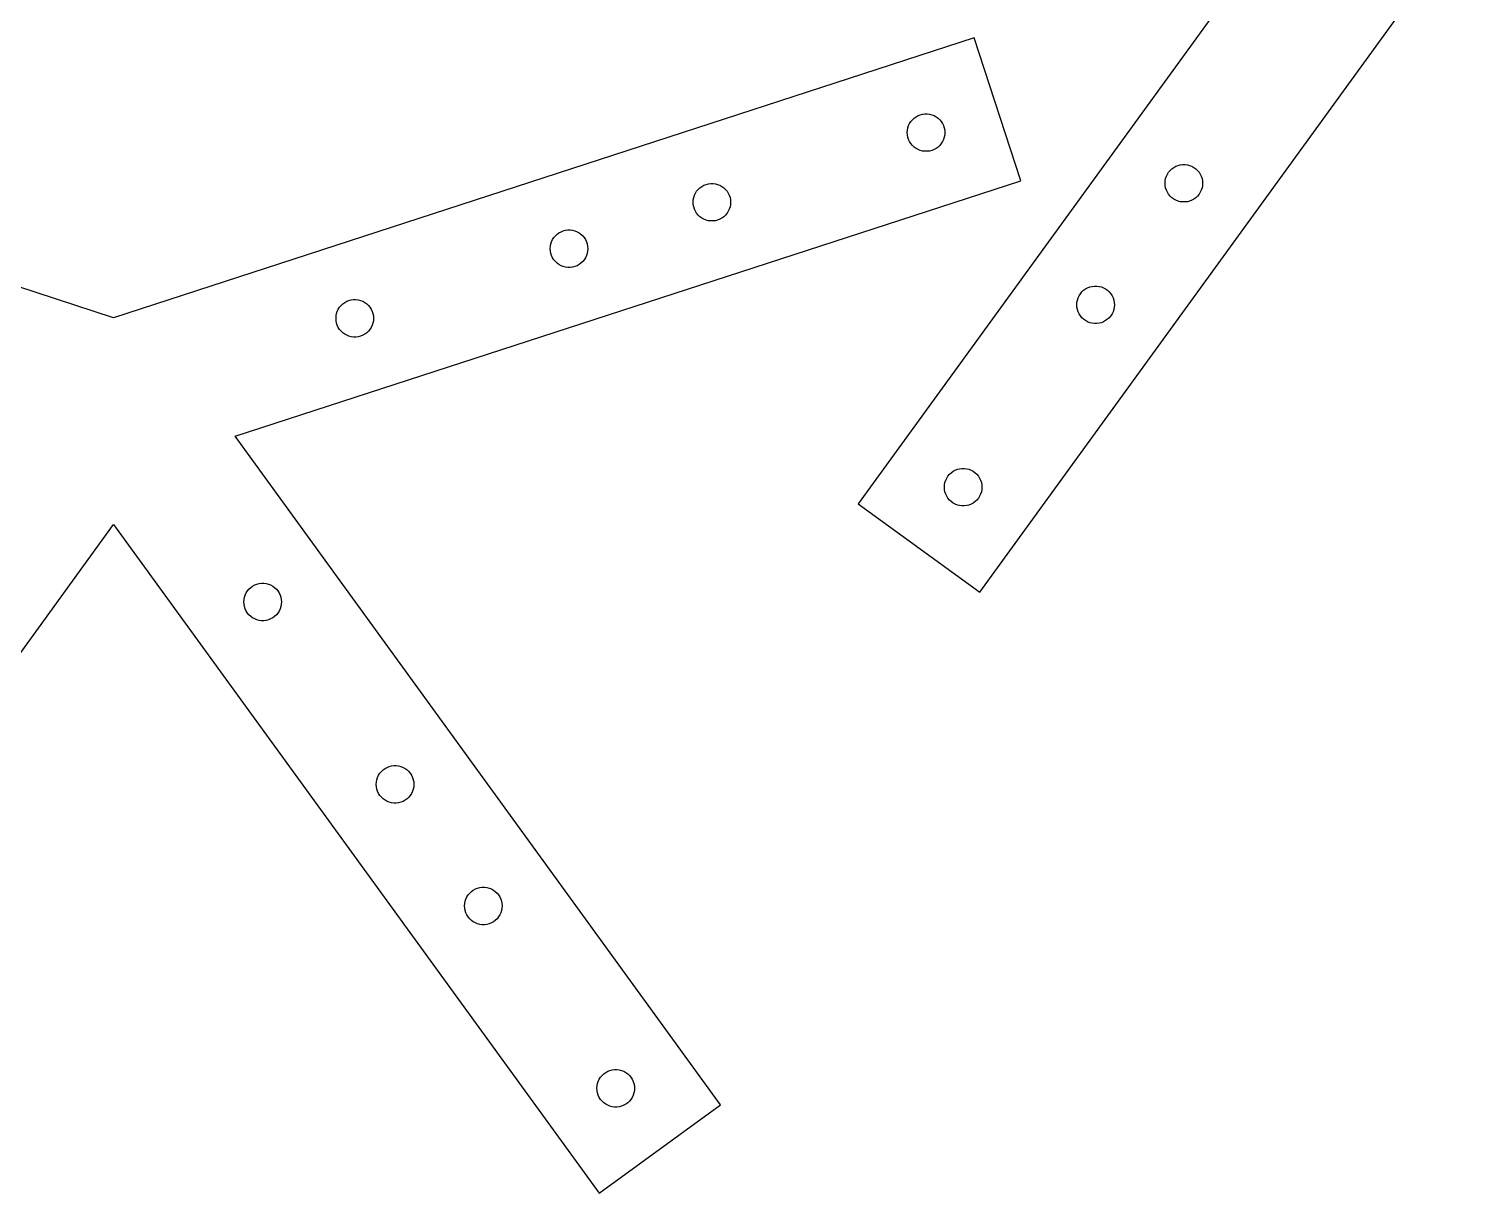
# Model space of a CAD drawing. Header units: metres. Extents: x 19 to 981, y 14 to 964.
# Drawn here: x 308.7 to 500, y 14 to 169 of the extents above; entities that cross this region are included whole.
import ezdxf

# ---------------------------------------------------------------- set-up
doc = ezdxf.new("R2010")
doc.units = ezdxf.units.M

msp = doc.modelspace()

# ---------------------------------------------------------------- linework, layer by layer
for p, q in [((483.82, 194.743), (419.163, 105.751)), ((435.344, 93.9951), (500, 182.987)), ((320, 130.515), (205.384, 167.756)), ((434.616, 167.756), (320, 130.515)), ((440.797, 148.735), (434.616, 167.756)), ((426.373, 156.866), (426.602, 157.081)), ((426.602, 157.081), (426.856, 157.266)), ((426.856, 157.266), (427.131, 157.417)), ((427.131, 157.417), (427.423, 157.533)), ((427.423, 157.533), (427.727, 157.611)), ((427.727, 157.611), (428.039, 157.65)), ((428.039, 157.65), (428.353, 157.65)), ((428.353, 157.65), (428.664, 157.611)), ((428.664, 157.611), (428.968, 157.533)), ((428.968, 157.533), (429.26, 157.417)), ((429.26, 157.417), (429.535, 157.266)), ((429.535, 157.266), (429.789, 157.081)), ((429.789, 157.081), (430.018, 156.866)), ((425.696, 155.155), (425.716, 155.468)), ((425.716, 154.842), (425.696, 155.155)), ((425.716, 155.468), (425.774, 155.777)), ((425.774, 155.777), (425.871, 156.075)), ((425.871, 156.075), (426.005, 156.359)), ((426.005, 156.359), (426.173, 156.624)), ((426.173, 156.624), (426.373, 156.866)), ((430.018, 156.866), (430.218, 156.624)), ((430.218, 156.624), (430.387, 156.359)), ((430.387, 156.359), (430.52, 156.075)), ((430.52, 156.075), (430.617, 155.777)), ((430.617, 155.777), (430.676, 155.468)), ((430.676, 155.468), (430.696, 155.155)), ((430.696, 155.155), (430.676, 154.842)), ((425.774, 154.533), (425.716, 154.842)), ((425.871, 154.235), (425.774, 154.533)), ((426.005, 153.951), (425.871, 154.235)), ((426.173, 153.685), (426.005, 153.951)), ((426.373, 153.444), (426.173, 153.685)), ((426.602, 153.229), (426.373, 153.444)), ((426.856, 153.044), (426.602, 153.229)), ((429.789, 153.229), (429.535, 153.044)), ((430.018, 153.444), (429.789, 153.229)), ((430.218, 153.685), (430.018, 153.444)), ((430.387, 153.951), (430.218, 153.685)), ((430.52, 154.235), (430.387, 153.951)), ((430.617, 154.533), (430.52, 154.235)), ((430.676, 154.842), (430.617, 154.533)), ((427.131, 152.893), (426.856, 153.044)), ((427.423, 152.777), (427.131, 152.893)), ((427.727, 152.699), (427.423, 152.777)), ((428.039, 152.66), (427.727, 152.699)), ((428.353, 152.66), (428.039, 152.66)), ((428.664, 152.699), (428.353, 152.66)), ((428.968, 152.777), (428.664, 152.699)), ((429.26, 152.893), (428.968, 152.777)), ((429.535, 153.044), (429.26, 152.893)), ((460.099, 149.036), (460.196, 149.334)), ((460.196, 149.334), (460.33, 149.618)), ((460.33, 149.618), (460.498, 149.883)), ((460.498, 149.883), (460.698, 150.125)), ((460.698, 150.125), (460.927, 150.34)), ((460.927, 150.34), (461.181, 150.525)), ((461.181, 150.525), (461.456, 150.676)), ((461.456, 150.676), (461.748, 150.792)), ((461.748, 150.792), (462.052, 150.87)), ((462.052, 150.87), (462.364, 150.909)), ((462.364, 150.909), (462.678, 150.909)), ((462.678, 150.909), (462.989, 150.87)), ((462.989, 150.87), (463.293, 150.792)), ((463.293, 150.792), (463.585, 150.676)), ((463.585, 150.676), (463.86, 150.525)), ((463.86, 150.525), (464.114, 150.34)), ((464.114, 150.34), (464.343, 150.125)), ((464.343, 150.125), (464.543, 149.883)), ((464.543, 149.883), (464.711, 149.618)), ((464.711, 149.618), (464.845, 149.334)), ((464.845, 149.334), (464.942, 149.036)), ((336.18, 114.743), (440.797, 148.735)), ((397.473, 147.089), (397.642, 147.354)), ((397.642, 147.354), (397.842, 147.596)), ((397.842, 147.596), (398.071, 147.811)), ((398.071, 147.811), (398.325, 147.995)), ((398.325, 147.995), (398.6, 148.146)), ((398.6, 148.146), (398.892, 148.262)), ((398.892, 148.262), (399.196, 148.34)), ((399.196, 148.34), (399.507, 148.379)), ((399.507, 148.379), (399.821, 148.379)), ((399.821, 148.379), (400.133, 148.34)), ((400.133, 148.34), (400.437, 148.262)), ((400.437, 148.262), (400.729, 148.146)), ((400.729, 148.146), (401.004, 147.995)), ((401.004, 147.995), (401.258, 147.811)), ((401.258, 147.811), (401.487, 147.596)), ((401.487, 147.596), (401.687, 147.354)), ((401.687, 147.354), (401.855, 147.089)), ((460.021, 148.414), (460.04, 148.727)), ((460.04, 148.101), (460.021, 148.414)), ((460.04, 148.727), (460.099, 149.036)), ((460.099, 147.792), (460.04, 148.101)), ((460.196, 147.494), (460.099, 147.792)), ((460.33, 147.21), (460.196, 147.494)), ((464.845, 147.494), (464.711, 147.21)), ((464.942, 147.792), (464.845, 147.494)), ((464.942, 149.036), (465.001, 148.727)), ((465.001, 148.101), (464.942, 147.792)), ((465.001, 148.727), (465.021, 148.414)), ((465.021, 148.414), (465.001, 148.101)), ((397.164, 145.884), (397.184, 146.198)), ((397.184, 145.571), (397.164, 145.884)), ((397.184, 146.198), (397.243, 146.506)), ((397.243, 145.263), (397.184, 145.571)), ((397.243, 146.506), (397.34, 146.805)), ((397.34, 146.805), (397.473, 147.089)), ((401.855, 147.089), (401.989, 146.805)), ((401.989, 146.805), (402.086, 146.506)), ((402.086, 146.506), (402.144, 146.198)), ((402.144, 145.571), (402.086, 145.263)), ((402.144, 146.198), (402.164, 145.884)), ((402.164, 145.884), (402.144, 145.571)), ((460.498, 146.945), (460.33, 147.21)), ((460.698, 146.703), (460.498, 146.945)), ((460.927, 146.488), (460.698, 146.703)), ((461.181, 146.303), (460.927, 146.488)), ((461.456, 146.152), (461.181, 146.303)), ((461.748, 146.036), (461.456, 146.152)), ((462.052, 145.958), (461.748, 146.036)), ((462.364, 145.919), (462.052, 145.958)), ((462.678, 145.919), (462.364, 145.919)), ((462.989, 145.958), (462.678, 145.919)), ((463.293, 146.036), (462.989, 145.958)), ((463.585, 146.152), (463.293, 146.036)), ((463.86, 146.303), (463.585, 146.152)), ((464.114, 146.488), (463.86, 146.303)), ((464.343, 146.703), (464.114, 146.488)), ((464.543, 146.945), (464.343, 146.703)), ((464.711, 147.21), (464.543, 146.945)), ((397.34, 144.964), (397.243, 145.263)), ((397.473, 144.68), (397.34, 144.964)), ((397.642, 144.415), (397.473, 144.68)), ((397.842, 144.173), (397.642, 144.415)), ((398.071, 143.958), (397.842, 144.173)), ((398.325, 143.774), (398.071, 143.958)), ((398.6, 143.622), (398.325, 143.774)), ((398.892, 143.507), (398.6, 143.622)), ((399.196, 143.429), (398.892, 143.507)), ((400.437, 143.507), (400.133, 143.429)), ((400.729, 143.622), (400.437, 143.507)), ((401.004, 143.774), (400.729, 143.622)), ((401.258, 143.958), (401.004, 143.774)), ((401.487, 144.173), (401.258, 143.958)), ((401.687, 144.415), (401.487, 144.173)), ((401.855, 144.68), (401.687, 144.415)), ((401.989, 144.964), (401.855, 144.68)), ((402.086, 145.263), (401.989, 144.964)), ((378.821, 141.415), (379.049, 141.63)), ((379.049, 141.63), (379.303, 141.815)), ((379.303, 141.815), (379.579, 141.966)), ((379.579, 141.966), (379.87, 142.082)), ((379.87, 142.082), (380.175, 142.16)), ((380.175, 142.16), (380.486, 142.199)), ((380.486, 142.199), (380.8, 142.199)), ((380.8, 142.199), (381.111, 142.16)), ((381.111, 142.16), (381.416, 142.082)), ((381.416, 142.082), (381.707, 141.966)), ((381.707, 141.966), (381.983, 141.815)), ((381.983, 141.815), (382.237, 141.63)), ((382.237, 141.63), (382.465, 141.415)), ((399.507, 143.389), (399.196, 143.429)), ((399.821, 143.389), (399.507, 143.389)), ((400.133, 143.429), (399.821, 143.389)), ((378.143, 139.704), (378.163, 140.017)), ((378.163, 139.391), (378.143, 139.704)), ((378.163, 140.017), (378.222, 140.326)), ((378.222, 140.326), (378.319, 140.624)), ((378.319, 140.624), (378.452, 140.908)), ((378.452, 140.908), (378.62, 141.174)), ((378.62, 141.174), (378.821, 141.415)), ((382.465, 141.415), (382.666, 141.174)), ((382.666, 141.174), (382.834, 140.908)), ((382.834, 140.908), (382.967, 140.624)), ((382.967, 140.624), (383.064, 140.326)), ((383.064, 140.326), (383.123, 140.017)), ((383.123, 140.017), (383.143, 139.704)), ((383.143, 139.704), (383.123, 139.391)), ((378.222, 139.082), (378.163, 139.391)), ((378.319, 138.784), (378.222, 139.082)), ((378.452, 138.5), (378.319, 138.784)), ((378.62, 138.235), (378.452, 138.5)), ((378.821, 137.993), (378.62, 138.235)), ((379.049, 137.778), (378.821, 137.993)), ((379.303, 137.593), (379.049, 137.778)), ((382.237, 137.778), (381.983, 137.593)), ((382.465, 137.993), (382.237, 137.778)), ((382.666, 138.235), (382.465, 137.993)), ((382.834, 138.5), (382.666, 138.235)), ((382.967, 138.784), (382.834, 138.5)), ((383.064, 139.082), (382.967, 138.784)), ((383.123, 139.391), (383.064, 139.082)), ((379.579, 137.442), (379.303, 137.593)), ((379.87, 137.326), (379.579, 137.442)), ((380.175, 137.248), (379.87, 137.326)), ((380.486, 137.209), (380.175, 137.248)), ((380.8, 137.209), (380.486, 137.209)), ((381.111, 137.248), (380.8, 137.209)), ((381.416, 137.326), (381.111, 137.248)), ((381.707, 137.442), (381.416, 137.326)), ((381.983, 137.593), (381.707, 137.442)), ((448.742, 133.703), (448.942, 133.945)), ((448.942, 133.945), (449.171, 134.16)), ((449.171, 134.16), (449.425, 134.344)), ((449.425, 134.344), (449.7, 134.496)), ((449.7, 134.496), (449.992, 134.611)), ((449.992, 134.611), (450.296, 134.689)), ((450.296, 134.689), (450.608, 134.729)), ((450.608, 134.729), (450.922, 134.729)), ((450.922, 134.729), (451.233, 134.689)), ((451.233, 134.689), (451.537, 134.611)), ((451.537, 134.611), (451.829, 134.496)), ((451.829, 134.496), (452.104, 134.344)), ((452.104, 134.344), (452.358, 134.16)), ((452.358, 134.16), (452.587, 133.945)), ((452.587, 133.945), (452.787, 133.703)), ((350.089, 131.903), (350.289, 132.145)), ((350.289, 132.145), (350.518, 132.36)), ((350.518, 132.36), (350.772, 132.544)), ((350.772, 132.544), (351.047, 132.696)), ((351.047, 132.696), (351.339, 132.811)), ((351.339, 132.811), (351.643, 132.889)), ((351.643, 132.889), (351.954, 132.929)), ((351.954, 132.929), (352.268, 132.929)), ((352.268, 132.929), (352.58, 132.889)), ((352.58, 132.889), (352.884, 132.811)), ((352.884, 132.811), (353.176, 132.696)), ((353.176, 132.696), (353.451, 132.544)), ((353.451, 132.544), (353.705, 132.36)), ((353.705, 132.36), (353.934, 132.145)), ((353.934, 132.145), (354.134, 131.903)), ((448.265, 132.234), (448.285, 132.547)), ((448.285, 131.92), (448.265, 132.234)), ((448.285, 132.547), (448.343, 132.855)), ((448.343, 132.855), (448.44, 133.154)), ((448.44, 133.154), (448.574, 133.438)), ((448.574, 133.438), (448.742, 133.703)), ((452.787, 133.703), (452.956, 133.438)), ((452.956, 133.438), (453.089, 133.154)), ((453.089, 133.154), (453.186, 132.855)), ((453.186, 132.855), (453.245, 132.547)), ((453.245, 132.547), (453.265, 132.234)), ((453.265, 132.234), (453.245, 131.92)), ((349.611, 130.434), (349.631, 130.747)), ((349.631, 130.12), (349.611, 130.434)), ((349.631, 130.747), (349.69, 131.055)), ((349.69, 129.812), (349.631, 130.12)), ((349.69, 131.055), (349.787, 131.354)), ((349.787, 131.354), (349.921, 131.638)), ((349.921, 131.638), (350.089, 131.903)), ((354.134, 131.903), (354.302, 131.638)), ((354.302, 131.638), (354.436, 131.354)), ((354.436, 131.354), (354.533, 131.055)), ((354.533, 131.055), (354.592, 130.747)), ((354.592, 130.12), (354.533, 129.812)), ((354.592, 130.747), (354.611, 130.434)), ((354.611, 130.434), (354.592, 130.12)), ((448.343, 131.612), (448.285, 131.92)), ((448.44, 131.313), (448.343, 131.612)), ((448.574, 131.029), (448.44, 131.313)), ((448.742, 130.764), (448.574, 131.029)), ((448.942, 130.522), (448.742, 130.764)), ((449.171, 130.307), (448.942, 130.522)), ((449.425, 130.123), (449.171, 130.307)), ((449.7, 129.972), (449.425, 130.123)), ((452.104, 130.123), (451.829, 129.972)), ((452.358, 130.307), (452.104, 130.123)), ((452.587, 130.522), (452.358, 130.307)), ((452.787, 130.764), (452.587, 130.522)), ((452.956, 131.029), (452.787, 130.764)), ((453.089, 131.313), (452.956, 131.029)), ((453.186, 131.612), (453.089, 131.313)), ((453.245, 131.92), (453.186, 131.612)), ((349.787, 129.513), (349.69, 129.812)), ((349.921, 129.229), (349.787, 129.513)), ((350.089, 128.964), (349.921, 129.229)), ((350.289, 128.722), (350.089, 128.964)), ((350.518, 128.507), (350.289, 128.722)), ((350.772, 128.323), (350.518, 128.507)), ((351.047, 128.172), (350.772, 128.323)), ((353.451, 128.323), (353.176, 128.172)), ((353.705, 128.507), (353.451, 128.323)), ((353.934, 128.722), (353.705, 128.507)), ((354.134, 128.964), (353.934, 128.722)), ((354.302, 129.229), (354.134, 128.964)), ((354.436, 129.513), (354.302, 129.229)), ((354.533, 129.812), (354.436, 129.513)), ((449.992, 129.856), (449.7, 129.972)), ((450.296, 129.778), (449.992, 129.856)), ((450.608, 129.739), (450.296, 129.778)), ((450.922, 129.739), (450.608, 129.739)), ((451.233, 129.778), (450.922, 129.739)), ((451.537, 129.856), (451.233, 129.778)), ((451.829, 129.972), (451.537, 129.856)), ((351.339, 128.056), (351.047, 128.172)), ((351.643, 127.978), (351.339, 128.056)), ((351.954, 127.939), (351.643, 127.978)), ((352.268, 127.939), (351.954, 127.939)), ((352.58, 127.978), (352.268, 127.939)), ((352.884, 128.056), (352.58, 127.978)), ((353.176, 128.172), (352.884, 128.056)), ((400.837, 25.7508), (336.18, 114.743)), ((430.807, 108.883), (430.941, 109.168)), ((430.941, 109.168), (431.109, 109.433)), ((431.109, 109.433), (431.309, 109.675)), ((431.309, 109.675), (431.538, 109.889)), ((431.538, 109.889), (431.792, 110.074)), ((431.792, 110.074), (432.067, 110.225)), ((432.067, 110.225), (432.359, 110.341)), ((432.359, 110.341), (432.663, 110.419)), ((432.663, 110.419), (432.974, 110.458)), ((432.974, 110.458), (433.288, 110.458)), ((433.288, 110.458), (433.6, 110.419)), ((433.6, 110.419), (433.904, 110.341)), ((433.904, 110.341), (434.196, 110.225)), ((434.196, 110.225), (434.471, 110.074)), ((434.471, 110.074), (434.725, 109.889)), ((434.725, 109.889), (434.954, 109.675)), ((434.954, 109.675), (435.154, 109.433)), ((435.154, 109.433), (435.322, 109.168)), ((435.322, 109.168), (435.456, 108.883)), ((430.631, 107.963), (430.651, 108.276)), ((430.651, 107.65), (430.631, 107.963)), ((430.651, 108.276), (430.71, 108.585)), ((430.71, 107.341), (430.651, 107.65)), ((430.71, 108.585), (430.807, 108.883)), ((430.807, 107.043), (430.71, 107.341)), ((435.456, 108.883), (435.553, 108.585)), ((435.553, 107.341), (435.456, 107.043)), ((435.553, 108.585), (435.612, 108.276)), ((435.612, 107.65), (435.553, 107.341)), ((435.612, 108.276), (435.631, 107.963)), ((435.631, 107.963), (435.612, 107.65)), ((419.163, 105.751), (435.344, 93.9951)), ((430.941, 106.759), (430.807, 107.043)), ((431.109, 106.494), (430.941, 106.759)), ((431.309, 106.252), (431.109, 106.494)), ((431.538, 106.037), (431.309, 106.252)), ((431.792, 105.852), (431.538, 106.037)), ((432.067, 105.701), (431.792, 105.852)), ((432.359, 105.586), (432.067, 105.701)), ((432.663, 105.507), (432.359, 105.586)), ((432.974, 105.468), (432.663, 105.507)), ((433.288, 105.468), (432.974, 105.468)), ((433.6, 105.507), (433.288, 105.468)), ((433.904, 105.586), (433.6, 105.507)), ((434.196, 105.701), (433.904, 105.586)), ((434.471, 105.852), (434.196, 105.701)), ((434.725, 106.037), (434.471, 105.852)), ((434.954, 106.252), (434.725, 106.037)), ((435.154, 106.494), (434.954, 106.252)), ((435.322, 106.759), (435.154, 106.494)), ((435.456, 107.043), (435.322, 106.759)), ((255.344, 13.9951), (320, 102.987)), ((320, 102.987), (384.656, 13.9951)), ((337.521, 93.6048), (337.655, 93.8889)), ((337.655, 93.8889), (337.823, 94.154)), ((337.823, 94.154), (338.023, 94.3959)), ((338.023, 94.3959), (338.252, 94.6108)), ((338.252, 94.6108), (338.506, 94.7953)), ((338.506, 94.7953), (338.781, 94.9466)), ((338.781, 94.9466), (339.073, 95.0621)), ((339.073, 95.0621), (339.377, 95.1402)), ((339.377, 95.1402), (339.689, 95.1796)), ((339.689, 95.1796), (340.003, 95.1796)), ((340.003, 95.1796), (340.314, 95.1402)), ((340.314, 95.1402), (340.618, 95.0621)), ((340.618, 95.0621), (340.91, 94.9466)), ((340.91, 94.9466), (341.185, 94.7953)), ((341.185, 94.7953), (341.439, 94.6108)), ((341.439, 94.6108), (341.668, 94.3959)), ((341.668, 94.3959), (341.868, 94.154)), ((341.868, 94.154), (342.037, 93.8889)), ((342.037, 93.8889), (342.17, 93.6048)), ((337.346, 92.6845), (337.366, 92.9978)), ((337.366, 92.3712), (337.346, 92.6845)), ((337.366, 92.9978), (337.424, 93.3062)), ((337.424, 92.0628), (337.366, 92.3712)), ((337.424, 93.3062), (337.521, 93.6048)), ((337.521, 91.7642), (337.424, 92.0628)), ((342.17, 93.6048), (342.267, 93.3062)), ((342.267, 92.0628), (342.17, 91.7642)), ((342.267, 93.3062), (342.326, 92.9978)), ((342.326, 92.3712), (342.267, 92.0628)), ((342.326, 92.9978), (342.346, 92.6845)), ((342.346, 92.6845), (342.326, 92.3712)), ((337.655, 91.4801), (337.521, 91.7642)), ((337.823, 91.215), (337.655, 91.4801)), ((338.023, 90.9731), (337.823, 91.215)), ((338.252, 90.7582), (338.023, 90.9731)), ((338.506, 90.5737), (338.252, 90.7582)), ((338.781, 90.4224), (338.506, 90.5737)), ((339.073, 90.3069), (338.781, 90.4224)), ((339.377, 90.2288), (339.073, 90.3069)), ((339.689, 90.1895), (339.377, 90.2288)), ((340.003, 90.1895), (339.689, 90.1895)), ((340.314, 90.2288), (340.003, 90.1895)), ((340.618, 90.3069), (340.314, 90.2288)), ((340.91, 90.4225), (340.618, 90.3069)), ((341.185, 90.5737), (340.91, 90.4225)), ((341.439, 90.7582), (341.185, 90.5737)), ((341.668, 90.9731), (341.439, 90.7582)), ((341.868, 91.215), (341.668, 90.9731)), ((342.037, 91.4801), (341.868, 91.215)), ((342.17, 91.7642), (342.037, 91.4801)), ((356.415, 70.6761), (356.707, 70.7916)), ((356.707, 70.7916), (357.011, 70.8697)), ((357.011, 70.8697), (357.322, 70.9091)), ((357.322, 70.9091), (357.636, 70.9091)), ((357.636, 70.9091), (357.948, 70.8697)), ((357.948, 70.8697), (358.252, 70.7916)), ((358.252, 70.7916), (358.544, 70.6761)), ((354.999, 68.7273), (355.058, 69.0357)), ((355.058, 69.0357), (355.155, 69.3343)), ((355.155, 69.3343), (355.289, 69.6184)), ((355.289, 69.6184), (355.457, 69.8835)), ((355.457, 69.8835), (355.657, 70.1254)), ((355.657, 70.1254), (355.886, 70.3403)), ((355.886, 70.3403), (356.14, 70.5248)), ((356.14, 70.5248), (356.415, 70.6761)), ((358.544, 70.6761), (358.819, 70.5248)), ((358.819, 70.5248), (359.073, 70.3403)), ((359.073, 70.3403), (359.302, 70.1254)), ((359.302, 70.1254), (359.502, 69.8835)), ((359.502, 69.8835), (359.67, 69.6184)), ((359.67, 69.6184), (359.804, 69.3343)), ((359.804, 69.3343), (359.901, 69.0357)), ((359.901, 69.0357), (359.96, 68.7273)), ((354.979, 68.414), (354.999, 68.7273)), ((354.999, 68.1007), (354.979, 68.414)), ((355.058, 67.7923), (354.999, 68.1007)), ((355.155, 67.4937), (355.058, 67.7923)), ((355.289, 67.2096), (355.155, 67.4937)), ((355.457, 66.9445), (355.289, 67.2096)), ((359.67, 67.2096), (359.502, 66.9445)), ((359.804, 67.4937), (359.67, 67.2096)), ((359.901, 67.7923), (359.804, 67.4937)), ((359.96, 68.1007), (359.901, 67.7923)), ((359.96, 68.7273), (359.979, 68.414)), ((359.979, 68.414), (359.96, 68.1007)), ((355.657, 66.7026), (355.457, 66.9445)), ((355.886, 66.4877), (355.657, 66.7026)), ((356.14, 66.3032), (355.886, 66.4877)), ((356.415, 66.1519), (356.14, 66.3032)), ((356.707, 66.0364), (356.415, 66.1519)), ((357.011, 65.9583), (356.707, 66.0364)), ((357.322, 65.9189), (357.011, 65.9583)), ((357.636, 65.9189), (357.322, 65.9189)), ((357.948, 65.9583), (357.636, 65.9189)), ((358.252, 66.0364), (357.948, 65.9583)), ((358.544, 66.1519), (358.252, 66.0364)), ((358.819, 66.3032), (358.544, 66.1519)), ((359.073, 66.4877), (358.819, 66.3032)), ((359.302, 66.7026), (359.073, 66.4877)), ((359.502, 66.9445), (359.302, 66.7026)), ((367.044, 53.438), (367.213, 53.7031)), ((367.213, 53.7031), (367.413, 53.945)), ((367.413, 53.945), (367.642, 54.16)), ((367.642, 54.16), (367.896, 54.3445)), ((367.896, 54.3445), (368.171, 54.4957)), ((368.171, 54.4957), (368.463, 54.6113)), ((368.463, 54.6113), (368.767, 54.6894)), ((368.767, 54.6894), (369.078, 54.7287)), ((369.078, 54.7287), (369.392, 54.7287)), ((369.392, 54.7287), (369.704, 54.6894)), ((369.704, 54.6894), (370.008, 54.6113)), ((370.008, 54.6113), (370.3, 54.4957)), ((370.3, 54.4957), (370.575, 54.3445)), ((370.575, 54.3445), (370.829, 54.1599)), ((370.829, 54.1599), (371.058, 53.945)), ((371.058, 53.945), (371.258, 53.7031)), ((371.258, 53.7031), (371.426, 53.438)), ((366.735, 52.2337), (366.755, 52.547)), ((366.755, 51.9203), (366.735, 52.2337)), ((366.755, 52.547), (366.814, 52.8554)), ((366.814, 51.6119), (366.755, 51.9203)), ((366.814, 52.8554), (366.911, 53.154)), ((366.911, 53.154), (367.044, 53.438)), ((371.426, 53.438), (371.56, 53.154)), ((371.56, 53.154), (371.657, 52.8554)), ((371.657, 52.8554), (371.715, 52.547)), ((371.715, 51.9203), (371.657, 51.6119)), ((371.715, 52.547), (371.735, 52.2337)), ((371.735, 52.2337), (371.715, 51.9203)), ((366.911, 51.3134), (366.814, 51.6119)), ((367.044, 51.0293), (366.911, 51.3134)), ((367.213, 50.7642), (367.044, 51.0293)), ((367.413, 50.5223), (367.213, 50.7642)), ((367.642, 50.3074), (367.413, 50.5223)), ((367.896, 50.1228), (367.642, 50.3074)), ((368.171, 49.9716), (367.896, 50.1228)), ((368.463, 49.856), (368.171, 49.9716)), ((368.767, 49.778), (368.463, 49.856)), ((369.078, 49.7386), (368.767, 49.778)), ((369.704, 49.778), (369.392, 49.7386)), ((370.008, 49.856), (369.704, 49.778)), ((370.3, 49.9716), (370.008, 49.856)), ((370.575, 50.1228), (370.3, 49.9716)), ((370.829, 50.3074), (370.575, 50.1228)), ((371.058, 50.5223), (370.829, 50.3074)), ((371.258, 50.7642), (371.058, 50.5223)), ((371.426, 51.0293), (371.258, 50.7642)), ((371.56, 51.3133), (371.426, 51.0293)), ((371.657, 51.6119), (371.56, 51.3133)), ((369.392, 49.7386), (369.078, 49.7386)), ((384.447, 28.5849), (384.544, 28.8835)), ((384.544, 28.8835), (384.678, 29.1675)), ((384.678, 29.1675), (384.846, 29.4326)), ((384.846, 29.4326), (385.046, 29.6745)), ((385.046, 29.6745), (385.275, 29.8895)), ((385.275, 29.8895), (385.529, 30.074)), ((385.529, 30.074), (385.804, 30.2252)), ((385.804, 30.2252), (386.096, 30.3408)), ((386.096, 30.3408), (386.4, 30.4189)), ((386.4, 30.4189), (386.712, 30.4582)), ((386.712, 30.4582), (387.026, 30.4582)), ((387.026, 30.4582), (387.337, 30.4189)), ((387.337, 30.4189), (387.641, 30.3408)), ((387.641, 30.3408), (387.933, 30.2252)), ((387.933, 30.2252), (388.208, 30.074)), ((388.208, 30.074), (388.462, 29.8894)), ((388.462, 29.8894), (388.691, 29.6745)), ((388.691, 29.6745), (388.891, 29.4326)), ((388.891, 29.4326), (389.059, 29.1675)), ((389.059, 29.1675), (389.193, 28.8835)), ((389.193, 28.8835), (389.29, 28.5849)), ((384.369, 27.9632), (384.388, 28.2765)), ((384.388, 27.6498), (384.369, 27.9632)), ((384.388, 28.2765), (384.447, 28.5849)), ((384.447, 27.3414), (384.388, 27.6498)), ((384.544, 27.0428), (384.447, 27.3414)), ((384.678, 26.7588), (384.544, 27.0428)), ((389.193, 27.0428), (389.059, 26.7588)), ((389.29, 27.3414), (389.193, 27.0428)), ((389.29, 28.5849), (389.349, 28.2765)), ((389.349, 27.6498), (389.29, 27.3414)), ((389.349, 28.2765), (389.369, 27.9632)), ((389.369, 27.9632), (389.349, 27.6498)), ((384.656, 13.9951), (400.837, 25.7508)), ((384.846, 26.4937), (384.678, 26.7588)), ((385.046, 26.2518), (384.846, 26.4937)), ((385.275, 26.0369), (385.046, 26.2518)), ((385.529, 25.8523), (385.275, 26.0369)), ((385.804, 25.7011), (385.529, 25.8523)), ((386.096, 25.5855), (385.804, 25.7011)), ((386.4, 25.5074), (386.096, 25.5855)), ((386.712, 25.4681), (386.4, 25.5074)), ((387.026, 25.4681), (386.712, 25.4681)), ((387.337, 25.5074), (387.026, 25.4681)), ((387.641, 25.5855), (387.337, 25.5074)), ((387.933, 25.7011), (387.641, 25.5855)), ((388.208, 25.8523), (387.933, 25.7011)), ((388.462, 26.0369), (388.208, 25.8523)), ((388.691, 26.2518), (388.462, 26.0369)), ((388.891, 26.4937), (388.691, 26.2518)), ((389.059, 26.7588), (388.891, 26.4937))]:
    msp.add_line(p, q)

doc.saveas('drawing.dxf')
